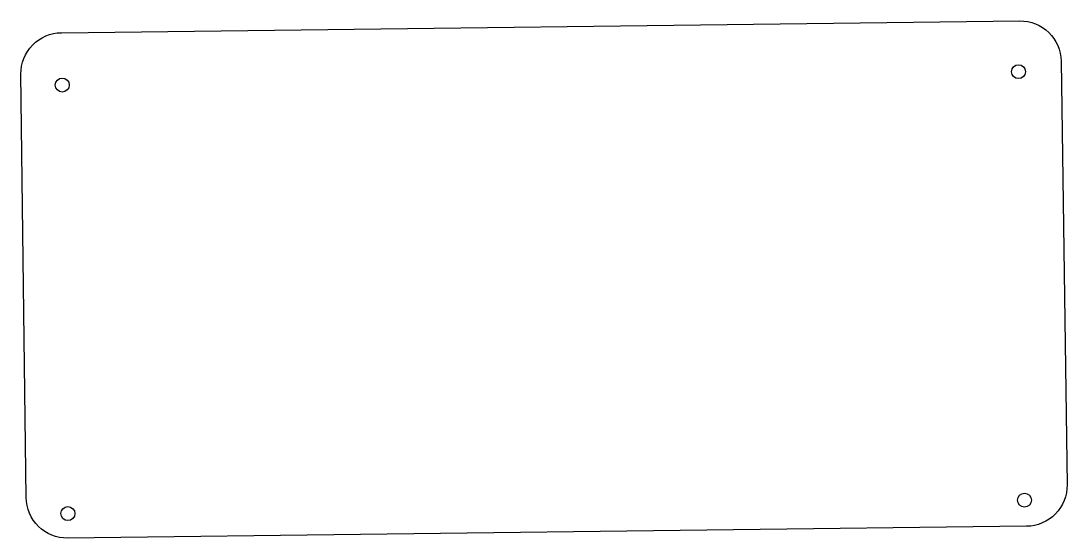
# Model space of a CAD drawing. Header units: inches. Extents: x 4.78 to 13.64, y 9.01 to 13.39.
import ezdxf

# ---------------------------------------------------------------- set-up
doc = ezdxf.new("R2010")
doc.units = ezdxf.units.IN
doc.layers.get('0').update_dxf_attribs({"linetype": 'CONTINUOUS'})

msp = doc.modelspace()

# ---------------------------------------------------------------- linework, layer by layer
for points in [[(5.1189, 13.2885), (13.2391, 13.3882, -0.413716), (13.5904, 13.046), (13.6406, 9.4579, -0.414711), (13.2978, 9.106), (5.1715, 9.0062, -0.414214), (4.8202, 9.349), (4.7762, 12.9372, -0.414214)], [(4.7762, 12.9372, -0.414214), (5.1189, 13.2885), (13.2391, 13.3882, -0.413716), (13.5904, 13.046), (13.6406, 9.4579, -0.414711), (13.2978, 9.106), (5.1715, 9.0062, -0.414214), (4.8202, 9.349)]]:
    msp.add_lwpolyline(points, format="xyb", close=True)
for centre in [(13.2295, 12.9582), (5.1266, 12.8449), (13.2802, 9.3268), (13.2802, 9.3268), (5.1743, 9.2135)]:
    msp.add_circle(centre, 0.0591)

doc.saveas('drawing.dxf')
